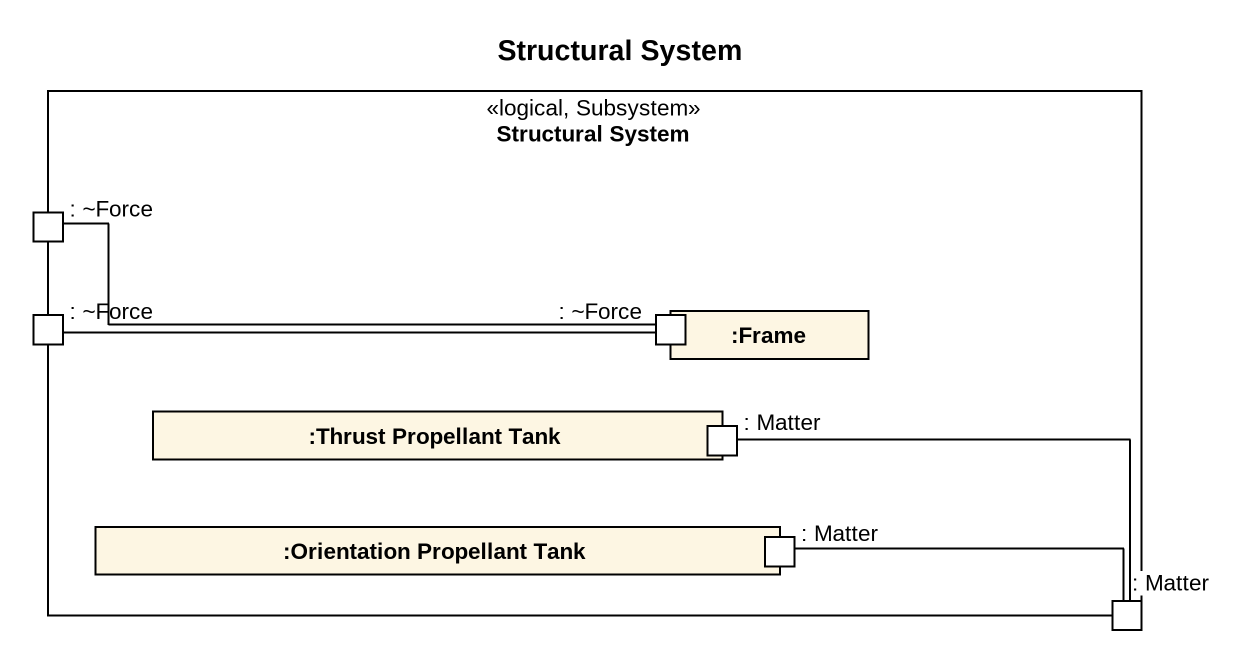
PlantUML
@startuml
title Structural System
rectangle "Structural System" as Structural_System <<logical, Subsystem>> {
  port ": ~Force" as Force
  rectangle ":Frame" as Frame_ {
    port ": ~Force" as Force_3
  }
  port ": ~Force" as Force_2
  rectangle ":Thrust Propellant Tank" as Thrust_Propellant_Tank {
    port ": Matter" as Matter
  }
  rectangle ":Orientation Propellant Tank" as Orientation_Propellant_Tank {
    port ": Matter" as Matter_2
  }
  port ": Matter" as Matter_3
}
Force_3 -left- Force
Force_3 -left- Force_2
Matter_3 -left- Matter
Matter_3 -left- Matter_2
@enduml
